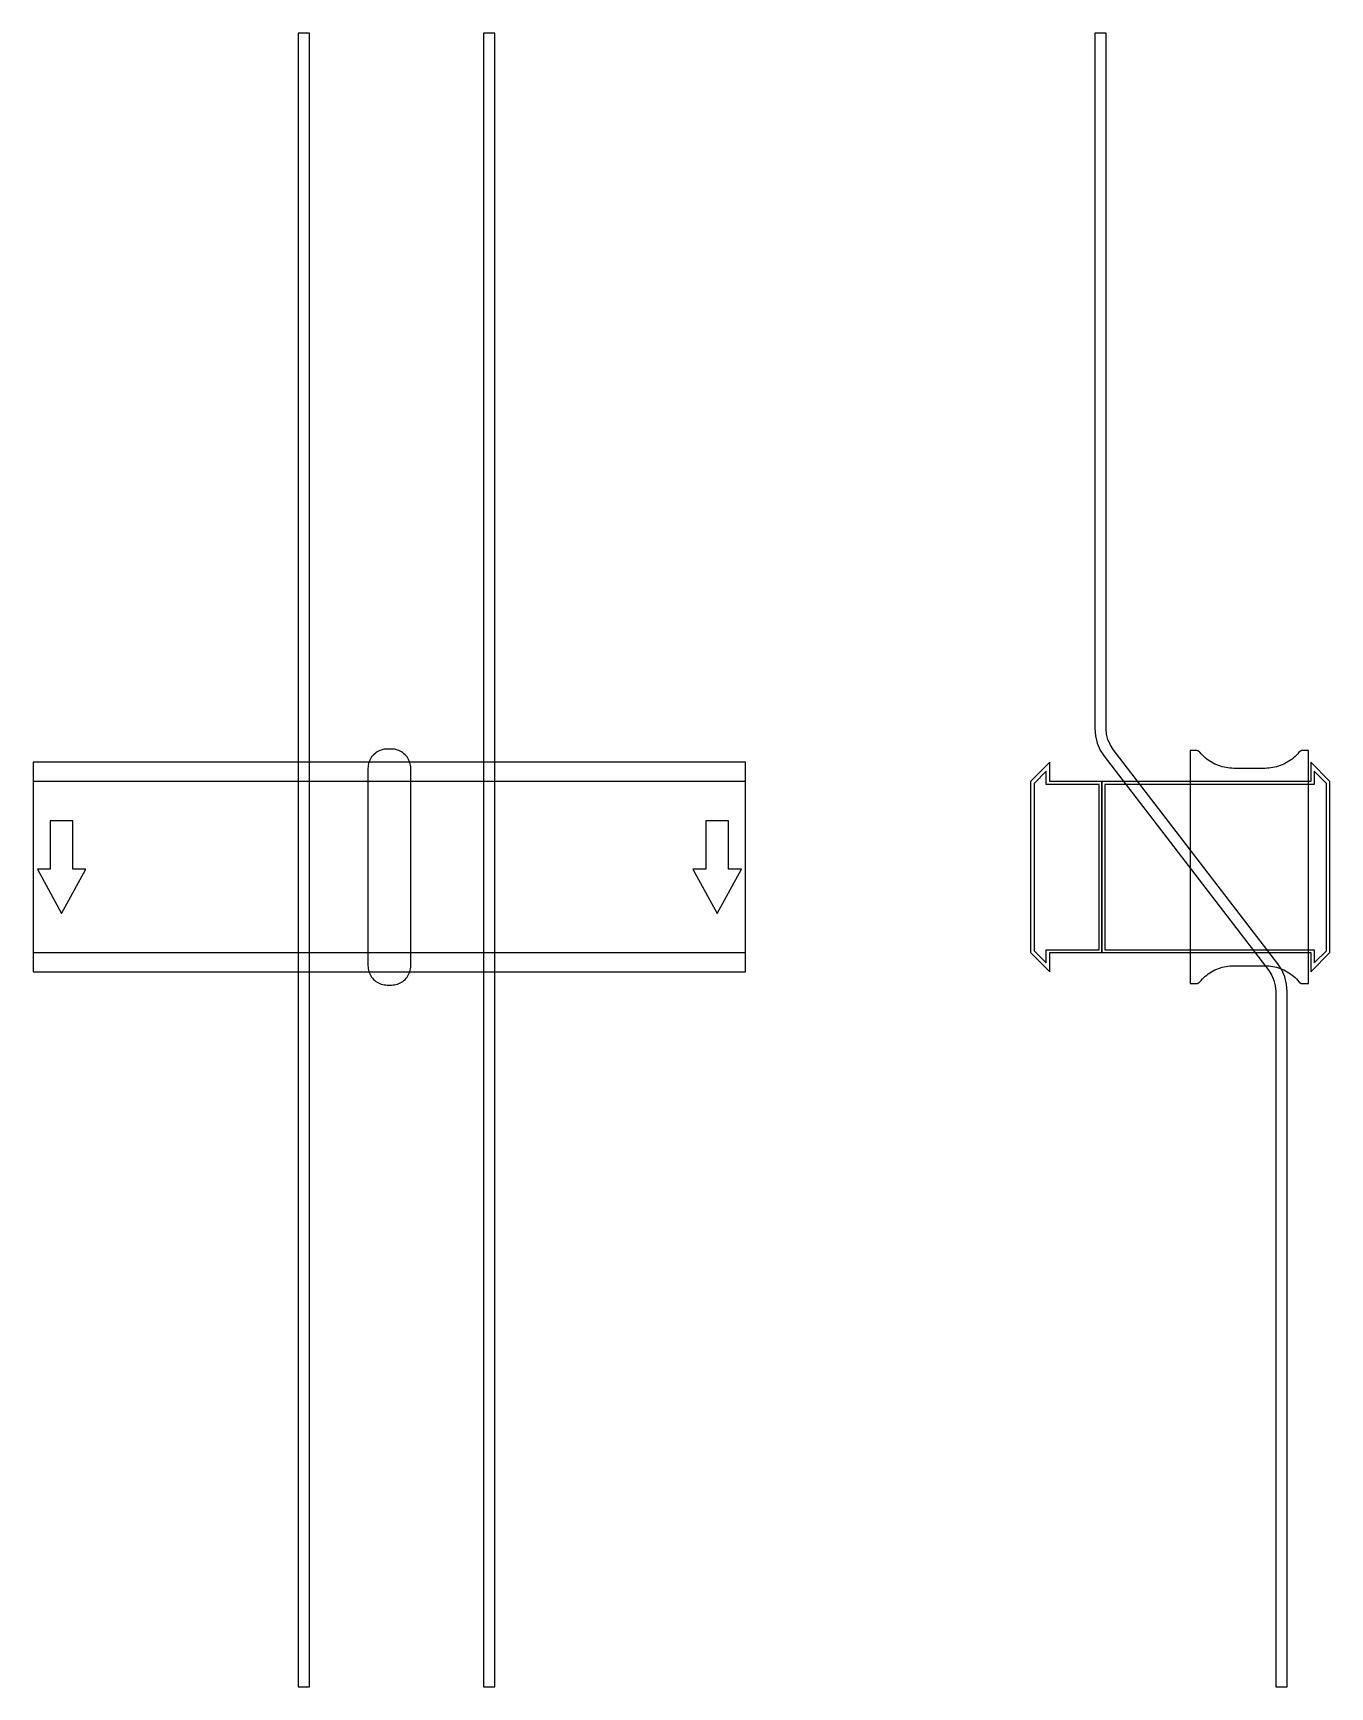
# Model space of a CAD drawing. Extents: x 0 to 910, y -575 to 585.
import ezdxf

# ---------------------------------------------------------------- set-up
doc = ezdxf.new("R2010")
doc.units = 0
doc.layers.add('Halfen', color=7, linetype='CONTINUOUS')

msp = doc.modelspace()

# ---------------------------------------------------------------- linework, layer by layer
at = {"layer": 'Halfen', "color": 7}
for points in [[(194, -575.304), (194, 585.215), (186, 585.215), (186, -575.304)], [(324, -575.304), (324, 585.215), (316, 585.215), (316, -575.304)], [(880, -575.304), (880, -87.304), (879.573, -82.091), (878.302, -77.018), (876.221, -72.219), (873.387, -67.824), (757.96, 82.605), (755.834, 85.902), (754.274, 89.501), (753.321, 93.306), (753, 97.215), (753, 585.215), (745, 585.215), (745, 97.215), (745.427, 92.002), (746.698, 86.929), (748.779, 82.13), (751.613, 77.735), (867.04, -72.694), (869.166, -75.99), (870.726, -79.589), (871.679, -83.394), (872, -87.304), (872, -575.304)], [(265, -69.3), (265, -56.8), (265, 69.3), (264.958, 70.359), (264.834, 71.412), (264.627, 72.452), (264.339, 73.472), (263.972, 74.466), (263.529, 75.429), (263.011, 76.354), (262.422, 77.235), (261.765, 78.068), (261.046, 78.846), (260.268, 79.565), (259.435, 80.222), (258.554, 80.811), (257.629, 81.329), (256.666, 81.772), (255.672, 82.139), (254.652, 82.427), (253.612, 82.634), (252.559, 82.758), (251.5, 82.8), (248.5, 82.8), (247.441, 82.758), (246.388, 82.634), (245.348, 82.427), (244.328, 82.139), (243.334, 81.772), (242.371, 81.329), (241.446, 80.811), (240.565, 80.222), (239.732, 79.565), (238.954, 78.846), (238.235, 78.068), (237.578, 77.235), (236.989, 76.354), (236.471, 75.429), (236.028, 74.466), (235.661, 73.472), (235.373, 72.452), (235.166, 71.412), (235.042, 70.359), (235, 69.3), (235, -56.8), (235, -69.3), (235.042, -70.359), (235.166, -71.412), (235.373, -72.452), (235.661, -73.472), (236.028, -74.466), (236.471, -75.429), (236.989, -76.354), (237.578, -77.235), (238.235, -78.068), (238.954, -78.846), (239.732, -79.565), (240.565, -80.222), (241.446, -80.811), (242.371, -81.329), (243.334, -81.772), (244.328, -82.139), (245.348, -82.427), (246.388, -82.634), (247.441, -82.758), (248.5, -82.8), (251.5, -82.8), (252.559, -82.758), (253.612, -82.634), (254.652, -82.427), (255.672, -82.139), (256.666, -81.772), (257.629, -81.329), (258.554, -80.811), (259.435, -80.222), (260.268, -79.565), (261.046, -78.846), (261.765, -78.068), (262.422, -77.235), (263.011, -76.354), (263.529, -75.429), (263.972, -74.466), (264.339, -73.472), (264.627, -72.452), (264.834, -71.412), (264.958, -70.359), (265, -69.3)], [(895, -81.8), (895, 81.8), (891, 81.8), (890.846, 81.797), (890.691, 81.786), (890.538, 81.769), (890.385, 81.746), (890.234, 81.715), (890.084, 81.678), (889.936, 81.634), (889.789, 81.584), (889.646, 81.527), (889.505, 81.464), (889.366, 81.395), (889.231, 81.32), (889.1, 81.239), (888.972, 81.153), (888.848, 81.06), (888.728, 80.963), (888.613, 80.86), (888.502, 80.752), (888.397, 80.639), (888.296, 80.522), (887.41, 79.491), (886.479, 78.5), (885.505, 77.551), (884.491, 76.646), (883.437, 75.787), (882.347, 74.975), (881.222, 74.211), (880.064, 73.499), (878.876, 72.838), (877.66, 72.23), (876.418, 71.676), (875.153, 71.178), (873.867, 70.736), (872.563, 70.351), (871.243, 70.024), (869.911, 69.756), (868.567, 69.547), (867.216, 69.397), (865.859, 69.307), (864.5, 69.277), (842.5, 69.277), (841.141, 69.307), (839.784, 69.397), (838.433, 69.547), (837.089, 69.756), (835.757, 70.024), (834.437, 70.351), (833.133, 70.736), (831.847, 71.178), (830.582, 71.676), (829.34, 72.23), (828.124, 72.838), (826.936, 73.499), (825.778, 74.211), (824.653, 74.975), (823.563, 75.787), (822.509, 76.646), (821.495, 77.551), (820.521, 78.5), (819.59, 79.491), (818.704, 80.522), (818.603, 80.639), (818.498, 80.752), (818.387, 80.86), (818.272, 80.963), (818.152, 81.06), (818.028, 81.153), (817.9, 81.239), (817.769, 81.32), (817.634, 81.395), (817.495, 81.464), (817.354, 81.527), (817.211, 81.584), (817.064, 81.634), (816.916, 81.678), (816.766, 81.715), (816.615, 81.746), (816.462, 81.769), (816.309, 81.786), (816.154, 81.797), (816, 81.8), (812, 81.8), (812, -81.8), (816, -81.8), (816.154, -81.797), (816.309, -81.786), (816.462, -81.769), (816.615, -81.746), (816.766, -81.715), (816.916, -81.678), (817.064, -81.634), (817.211, -81.584), (817.354, -81.527), (817.495, -81.464), (817.634, -81.395), (817.769, -81.32), (817.9, -81.239), (818.028, -81.153), (818.152, -81.06), (818.272, -80.963), (818.387, -80.86), (818.498, -80.752), (818.603, -80.639), (818.704, -80.522), (819.59, -79.491), (820.521, -78.5), (821.495, -77.551), (822.509, -76.646), (823.563, -75.787), (824.653, -74.975), (825.778, -74.211), (826.936, -73.499), (828.124, -72.838), (829.34, -72.23), (830.582, -71.676), (831.847, -71.178), (833.133, -70.736), (834.437, -70.351), (835.757, -70.024), (837.089, -69.756), (838.433, -69.547), (839.784, -69.397), (841.141, -69.307), (842.5, -69.277), (864.5, -69.277), (865.859, -69.307), (867.216, -69.397), (868.567, -69.547), (869.911, -69.756), (871.243, -70.024), (872.563, -70.351), (873.867, -70.736), (875.153, -71.178), (876.418, -71.676), (877.66, -72.23), (878.876, -72.838), (880.064, -73.499), (881.222, -74.211), (882.347, -74.975), (883.437, -75.787), (884.491, -76.646), (885.505, -77.551), (886.479, -78.5), (887.41, -79.491), (888.296, -80.522), (888.397, -80.639), (888.502, -80.752), (888.613, -80.86), (888.728, -80.963), (888.848, -81.06), (888.972, -81.153), (889.1, -81.239), (889.231, -81.32), (889.366, -81.395), (889.505, -81.464), (889.646, -81.527), (889.789, -81.584), (889.936, -81.634), (890.084, -81.678), (890.234, -81.715), (890.385, -81.746), (890.538, -81.769), (890.691, -81.786), (890.846, -81.797), (891, -81.8)], [(0, -73.5), (500, -73.5), (500, 73.5), (0, 73.5)], [(750, -60), (750, 60), (713.5, 60), (713.5, 73.5), (700, 60), (700, -60), (713.5, -73.5), (713.5, -60)], [(910, -60), (910, 60), (896.5, 73.5), (896.5, 60), (750, 60), (750, -60), (896.5, -60), (896.5, -73.5)], [(0, -60), (500, -60), (500, 60), (0, 60)], [(748, -58), (748, 58), (711, 58), (711, 67.25), (702.5, 58.75), (702.5, -58.75), (711, -67.25), (711, -58)], [(907.5, -58.75), (907.5, 58.75), (899, 67.25), (899, 58), (752, 58), (752, -58), (899, -58), (899, -67.25)], [(20, -32.5), (37, -1.5), (28, -1.5), (28, 32.5), (12, 32.5), (12, -1.5), (3, -1.5)], [(480, -32.5), (497, -1.5), (488, -1.5), (488, 32.5), (472, 32.5), (472, -1.5), (463, -1.5)]]:
    msp.add_lwpolyline(points, close=True, dxfattribs=at)

doc.saveas('drawing.dxf')
